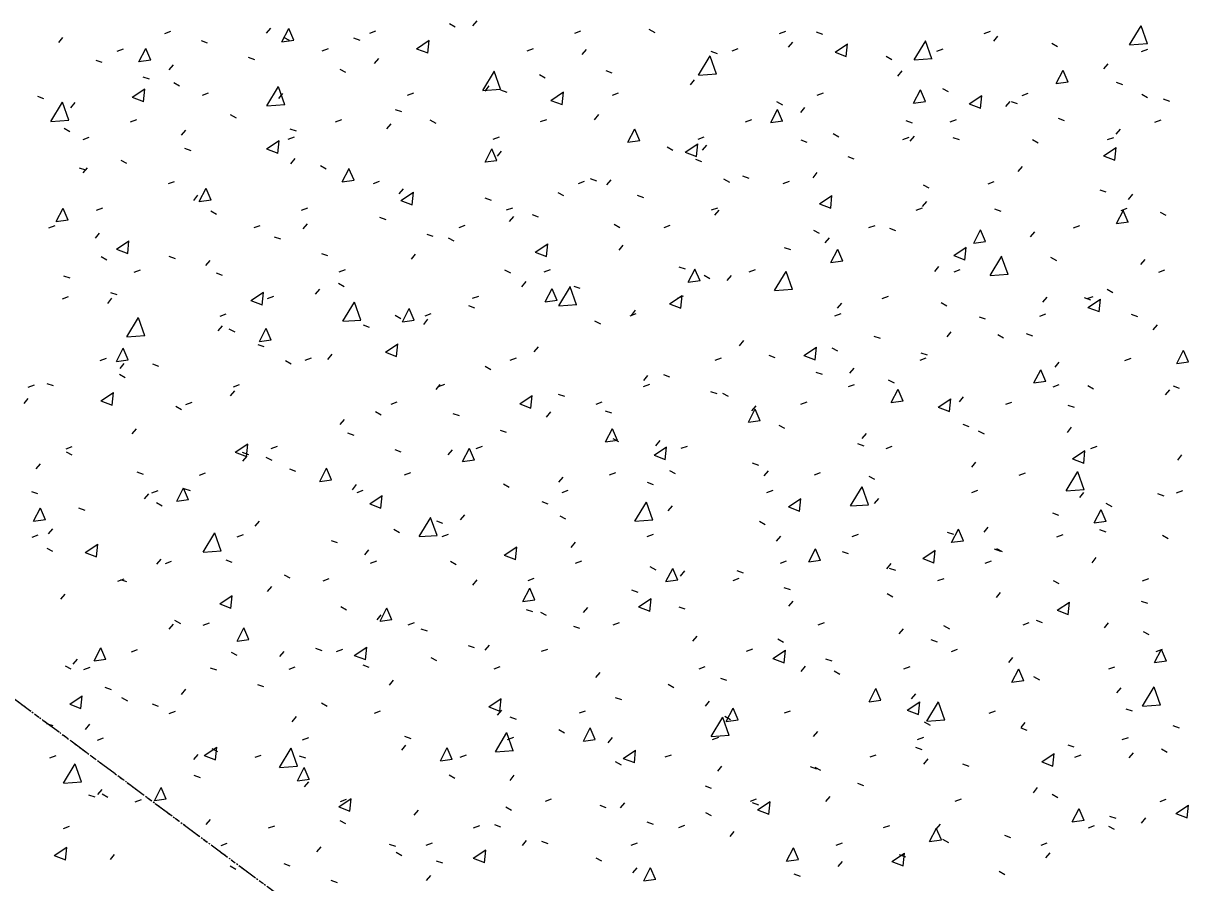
# Model space of a CAD drawing. Header units: centimetres. Extents: x -4512 to 25286, y -2765 to 13485.
# Drawn here: x 21200 to 21274.1, y 10843.9 to 10898.6 of the extents above; entities that cross this region are included whole.
import ezdxf

# ---------------------------------------------------------------- set-up
doc = ezdxf.new("R2010")
doc.units = ezdxf.units.CM
for name, pattern in [('Grundgrenze', [0.9, 0.4, -0.1, 0.1, -0.1, 0.1, -0.1]), ('Rasterlinie', [2.2225, 1.27, -0.3175, 0.3175, -0.3175]), ('Verdeckt 0_5', [0.10584, 0.05292, -0.05292])]:
    doc.linetypes.add(name, pattern=pattern)
for name, color, linetype, lineweight in [('A-ANNO-DIMS', 7, 'Continuous', 5), ('A-ANNO-DIMS-50', 7, 'Continuous', 5), ('A-FLOR', 7, 'Continuous', 9), ('A-FLOR-PATT', 7, 'Continuous', 9), ('S-GRID', 7, 'Continuous', 5)]:
    doc.layers.add(name, color=color, linetype=linetype, lineweight=lineweight)
doc.layers.add('A-DETL', color=251, linetype='Continuous', lineweight=9, true_color=0x4f4f4f)
doc.layers.add('C-PROP-LINE', color=96, linetype='Grundgrenze', lineweight=25, true_color=0x008000)
doc.styles.add('Arial Unicode MS_3', font='ARIALUNI.ttf', dxfattribs={"width": 0.8, "height": 9})
doc.dimstyles.new('M_1_100', dxfattribs={"dimscale": 30.48, "dimtxt": 9.052604, "dimasz": 0.098425, "dimexe": 0.246063, "dimexo": 0.0625, "dimgap": 0.032808, "dimtad": 1, "dimdec": 1, "dimrnd": 0.5, "dimdsep": 46, "dimtxsty": 'Arial Unicode MS_3', "dimblk1": 'OBLIQUE', "dimblk2": 'OBLIQUE', "dimsah": 1, "dimcen": 0.09, "dimazin": 0, "dimtfac": 1, "dimtdec": 4, "dimtix": 1, "dimtmove": 0, "dimatfit": 3, "dimfxl": 0.246063, "dimfxlon": 1, "dimtvp": 1, "dimtolj": 1, "dimtzin": 0, "dimlwd": 13, "dimlwe": 13, "dimarcsym": 2})

# ---------------------------------------------------------------- blocks, each defined once
blk = doc.blocks.new('FP_53-DD - FOK AF 300')
at = {"layer": 'A-FLOR-PATT', "color": 8, "lineweight": 5, "true_color": 0x787878}
for p, q in [((34550.474, 10898.54), (34550.838, 10898.333)), ((34551.958, 10898.397), (34552.228, 10898.72)), ((34532.349, 10897.91), (34532.744, 10898.056)), ((34538.826, 10897.922), (34539.096, 10898.245)), ((34539.811, 10897.377), (34540.25, 10898.224)), ((34540.567, 10897.472), (34540.248, 10898.214)), ((34545.397, 10897.919), (34545.792, 10898.065)), ((34558.439, 10897.921), (34558.833, 10898.067)), ((34563.169, 10898.182), (34563.534, 10897.975)), ((34571.475, 10897.915), (34571.869, 10898.06)), ((34573.81, 10898.005), (34574.206, 10897.864)), ((34584.505, 10897.9), (34584.899, 10898.046)), ((34593.752, 10897.179), (34594.492, 10898.401)), ((34594.892, 10897.245), (34594.489, 10898.388)), ((34525.603, 10897.337), (34525.872, 10897.66)), ((34534.664, 10897.456), (34535.06, 10897.316)), ((34539.811, 10897.379), (34540.569, 10897.484)), ((34539.907, 10897.682), (34540.272, 10897.476)), ((34544.365, 10897.632), (34544.761, 10897.492)), ((34548.382, 10896.94), (34549.177, 10897.471)), ((34549.094, 10896.655), (34549.177, 10897.46)), ((34572.047, 10897.033), (34572.316, 10897.355)), ((34575.013, 10896.723), (34575.807, 10897.253)), ((34575.725, 10896.437), (34575.808, 10897.241)), ((34580.037, 10896.224), (34580.777, 10897.447)), ((34581.177, 10896.291), (34580.774, 10897.434)), ((34585.103, 10897.414), (34585.372, 10897.736)), ((34588.81, 10897.293), (34589.174, 10897.086)), ((34593.752, 10897.18), (34594.895, 10897.259)), ((34529.326, 10896.79), (34529.722, 10896.936)), ((34530.712, 10896.113), (34531.152, 10896.961)), ((34531.468, 10896.209), (34531.149, 10896.951)), ((34537.662, 10896.395), (34538.058, 10896.254)), ((34542.376, 10896.801), (34542.77, 10896.947)), ((34545.709, 10895.997), (34545.979, 10896.32)), ((34548.382, 10896.94), (34549.094, 10896.666)), ((34555.419, 10896.805), (34555.813, 10896.951)), ((34558.924, 10896.57), (34559.193, 10896.893)), ((34566.314, 10895.26), (34567.055, 10896.484)), ((34567.455, 10895.328), (34567.052, 10896.471)), ((34567.114, 10896.777), (34567.51, 10896.636)), ((34568.456, 10896.8), (34568.851, 10896.946)), ((34575.013, 10896.723), (34575.724, 10896.448)), ((34578.257, 10896.455), (34578.622, 10896.247)), ((34580.036, 10896.225), (34581.18, 10896.305)), ((34581.488, 10896.788), (34581.882, 10896.934)), ((34594.514, 10896.768), (34594.908, 10896.914)), ((34527.958, 10896.216), (34528.354, 10896.076)), ((34530.712, 10896.115), (34531.47, 10896.22)), ((34532.636, 10895.591), (34532.905, 10895.914)), ((34543.501, 10895.647), (34543.866, 10895.441)), ((34560.417, 10895.547), (34560.812, 10895.407)), ((34579.008, 10895.201), (34579.277, 10895.523)), ((34589.087, 10894.724), (34589.525, 10895.57)), ((34589.842, 10894.817), (34589.523, 10895.559)), ((34592.122, 10895.651), (34592.391, 10895.973)), ((34530.958, 10895.155), (34531.354, 10895.015)), ((34532.931, 10894.786), (34533.296, 10894.58)), ((34552.585, 10894.287), (34553.327, 10895.511)), ((34553.726, 10894.356), (34553.323, 10895.499)), ((34556.2, 10895.294), (34556.565, 10895.087)), ((34565.803, 10894.64), (34566.072, 10894.962)), ((34566.314, 10895.261), (34567.458, 10895.342)), ((34589.087, 10894.726), (34589.844, 10894.829)), ((34592.9, 10894.809), (34593.295, 10894.668)), ((34530.281, 10893.847), (34531.077, 10894.379)), ((34530.994, 10893.562), (34531.077, 10894.367)), ((34534.752, 10893.978), (34535.147, 10894.124)), ((34538.849, 10893.305), (34539.591, 10894.53)), ((34539.991, 10893.374), (34539.588, 10894.517)), ((34539.606, 10893.771), (34539.875, 10894.094)), ((34547.799, 10893.987), (34548.194, 10894.133)), ((34552.585, 10894.288), (34553.729, 10894.37)), ((34552.738, 10894.246), (34553.007, 10894.569)), ((34553.718, 10894.315), (34554.113, 10894.175)), ((34556.929, 10893.653), (34557.724, 10894.184)), ((34557.641, 10893.368), (34557.724, 10894.172)), ((34560.84, 10893.988), (34561.235, 10894.134)), ((34573.875, 10893.981), (34574.27, 10894.126)), ((34580.004, 10893.481), (34580.442, 10894.327)), ((34580.759, 10893.575), (34580.44, 10894.317)), ((34581.848, 10894.415), (34582.212, 10894.208)), ((34586.905, 10893.966), (34587.299, 10894.111)), ((34594.531, 10894.039), (34594.895, 10893.832)), ((34524.251, 10893.913), (34524.647, 10893.773)), ((34525.107, 10892.314), (34525.849, 10893.54)), ((34526.249, 10892.384), (34525.846, 10893.527)), ((34526.382, 10893.185), (34526.652, 10893.508)), ((34530.281, 10893.847), (34530.993, 10893.574)), ((34538.849, 10893.306), (34539.994, 10893.389)), ((34556.929, 10893.653), (34557.641, 10893.379)), ((34571.292, 10893.573), (34571.657, 10893.366)), ((34580.004, 10893.483), (34580.761, 10893.587)), ((34583.553, 10893.427), (34584.348, 10893.956)), ((34583.553, 10893.427), (34584.265, 10893.152)), ((34584.265, 10893.14), (34584.348, 10893.944)), ((34585.883, 10893.264), (34586.152, 10893.586)), ((34586.208, 10893.588), (34586.603, 10893.447)), ((34595.893, 10893.741), (34596.288, 10893.6)), ((34536.527, 10892.753), (34536.892, 10892.546)), ((34547.017, 10893.081), (34547.412, 10892.94)), ((34559.704, 10892.42), (34559.973, 10892.743)), ((34570.918, 10892.235), (34571.356, 10893.081)), ((34571.673, 10892.329), (34571.354, 10893.071)), ((34572.827, 10892.883), (34573.096, 10893.205)), ((34525.107, 10892.315), (34526.252, 10892.398)), ((34525.954, 10891.888), (34526.319, 10891.681)), ((34530.179, 10892.284), (34530.574, 10892.43)), ((34540.314, 10891.844), (34540.71, 10891.704)), ((34543.228, 10892.296), (34543.623, 10892.442)), ((34546.489, 10891.847), (34546.759, 10892.169)), ((34549.229, 10892.404), (34549.594, 10892.197)), ((34556.272, 10892.3), (34556.666, 10892.445)), ((34561.829, 10890.984), (34562.267, 10891.831)), ((34562.584, 10891.079), (34562.265, 10891.821)), ((34569.309, 10892.296), (34569.704, 10892.441)), ((34570.918, 10892.237), (34571.675, 10892.341)), ((34579.515, 10892.364), (34579.911, 10892.223)), ((34582.341, 10892.284), (34582.735, 10892.429)), ((34589.202, 10892.52), (34589.598, 10892.379)), ((34592.903, 10891.502), (34593.172, 10891.824)), ((34595.367, 10892.264), (34595.761, 10892.41)), ((34527.156, 10891.163), (34527.551, 10891.31)), ((34533.415, 10891.441), (34533.685, 10891.764)), ((34538.833, 10890.567), (34539.629, 10891.098)), ((34539.546, 10890.282), (34539.629, 10891.087)), ((34540.206, 10891.177), (34540.601, 10891.323)), ((34553.251, 10891.183), (34553.646, 10891.329)), ((34561.828, 10890.986), (34562.586, 10891.09)), ((34566.291, 10891.181), (34566.685, 10891.327)), ((34572.821, 10891.138), (34573.216, 10890.997)), ((34574.884, 10891.534), (34575.248, 10891.327)), ((34579.324, 10891.172), (34579.718, 10891.317)), ((34579.789, 10891.051), (34580.058, 10891.373)), ((34582.51, 10891.297), (34582.905, 10891.156)), ((34587.57, 10891.163), (34587.935, 10890.956)), ((34592.352, 10891.154), (34592.746, 10891.299)), ((34533.61, 10890.605), (34534.006, 10890.465)), ((34538.833, 10890.567), (34539.546, 10890.294)), ((34552.736, 10889.73), (34553.175, 10890.577)), ((34553.492, 10889.824), (34553.173, 10890.566)), ((34553.518, 10890.096), (34553.787, 10890.419)), ((34564.325, 10890.688), (34564.69, 10890.481)), ((34565.475, 10890.364), (34566.27, 10890.894)), ((34565.475, 10890.364), (34566.187, 10890.09)), ((34566.187, 10890.078), (34566.27, 10890.883)), ((34566.583, 10890.49), (34566.852, 10890.812)), ((34592.093, 10890.128), (34592.887, 10890.657)), ((34592.804, 10889.842), (34592.887, 10890.646)), ((34529.55, 10889.856), (34529.916, 10889.649)), ((34540.386, 10889.621), (34540.655, 10889.944)), ((34552.736, 10889.731), (34553.494, 10889.836)), ((34566.124, 10889.91), (34566.52, 10889.769)), ((34575.816, 10890.072), (34576.211, 10889.931)), ((34592.093, 10890.129), (34592.804, 10889.854)), ((34526.904, 10889.364), (34527.3, 10889.224)), ((34527.162, 10889.035), (34527.431, 10889.358)), ((34542.257, 10889.512), (34542.622, 10889.305)), ((34543.641, 10888.471), (34544.08, 10889.318)), ((34544.397, 10888.566), (34544.078, 10889.308)), ((34573.608, 10888.734), (34573.877, 10889.056)), ((34586.664, 10889.116), (34586.933, 10889.438)), ((34532.582, 10888.353), (34532.977, 10888.5)), ((34543.641, 10888.473), (34544.399, 10888.578)), ((34545.631, 10888.365), (34546.026, 10888.511)), ((34558.674, 10888.368), (34559.068, 10888.514)), ((34559.426, 10888.679), (34559.822, 10888.539)), ((34560.485, 10888.271), (34560.754, 10888.593)), ((34567.918, 10888.651), (34568.283, 10888.444)), ((34569.12, 10888.845), (34569.516, 10888.704)), ((34571.711, 10888.363), (34572.105, 10888.509)), ((34580.608, 10888.285), (34580.972, 10888.078)), ((34584.742, 10888.351), (34585.137, 10888.496)), ((34534.196, 10887.291), (34534.465, 10887.614)), ((34534.543, 10887.208), (34534.982, 10888.056)), ((34535.299, 10887.304), (34534.98, 10888.045)), ((34547.27, 10887.697), (34547.539, 10888.02)), ((34547.385, 10887.285), (34548.18, 10887.816)), ((34548.097, 10887), (34548.18, 10887.804)), ((34552.726, 10887.446), (34553.122, 10887.306)), ((34557.357, 10887.801), (34557.722, 10887.594)), ((34562.423, 10887.615), (34562.819, 10887.475)), ((34574.02, 10887.073), (34574.814, 10887.603)), ((34574.732, 10886.787), (34574.814, 10887.591)), ((34591.853, 10887.968), (34592.248, 10887.827)), ((34593.685, 10887.354), (34593.953, 10887.676)), ((34525.442, 10885.941), (34525.881, 10886.789)), ((34526.198, 10886.037), (34525.879, 10886.779)), ((34528.009, 10886.659), (34528.404, 10886.805)), ((34534.543, 10887.21), (34535.301, 10887.315)), ((34541.06, 10886.673), (34541.455, 10886.819)), ((34547.385, 10887.285), (34548.097, 10887.011)), ((34554.105, 10886.679), (34554.5, 10886.825)), ((34567.145, 10886.678), (34567.539, 10886.824)), ((34567.364, 10886.341), (34567.633, 10886.663)), ((34574.02, 10887.073), (34574.732, 10886.799)), ((34580.178, 10886.669), (34580.573, 10886.814)), ((34580.57, 10886.903), (34580.839, 10887.225)), ((34585.161, 10886.745), (34585.556, 10886.605)), ((34592.917, 10885.817), (34593.354, 10886.662)), ((34593.206, 10886.651), (34593.6, 10886.797)), ((34593.671, 10885.91), (34593.352, 10886.652)), ((34525.441, 10885.943), (34526.2, 10886.049)), ((34535.282, 10886.617), (34535.647, 10886.41)), ((34546.025, 10886.211), (34546.421, 10886.071)), ((34554.299, 10885.947), (34554.568, 10886.27)), ((34555.724, 10886.383), (34556.12, 10886.243)), ((34592.916, 10885.819), (34593.673, 10885.922)), ((34595.689, 10886.549), (34596.054, 10886.342)), ((34524.985, 10885.538), (34525.38, 10885.684)), ((34527.942, 10884.885), (34528.212, 10885.208)), ((34538.038, 10885.554), (34538.433, 10885.7)), ((34541.167, 10885.472), (34541.436, 10885.794)), ((34549.023, 10885.149), (34549.419, 10885.009)), ((34551.085, 10885.563), (34551.479, 10885.709)), ((34560.95, 10885.766), (34561.315, 10885.559)), ((34564.126, 10885.563), (34564.52, 10885.709)), ((34573.644, 10885.404), (34574.008, 10885.197)), ((34577.161, 10885.556), (34577.555, 10885.701)), ((34578.467, 10885.521), (34578.863, 10885.38)), ((34583.834, 10884.576), (34584.272, 10885.421)), ((34584.589, 10884.669), (34584.27, 10885.411)), ((34587.446, 10884.968), (34587.715, 10885.29)), ((34590.19, 10885.541), (34590.584, 10885.686)), ((34529.282, 10884.19), (34530.078, 10884.721)), ((34529.995, 10883.905), (34530.078, 10884.71)), ((34539.322, 10884.974), (34539.718, 10884.834)), ((34550.386, 10884.912), (34550.751, 10884.705)), ((34555.934, 10884.001), (34556.73, 10884.531)), ((34556.647, 10883.716), (34556.73, 10884.52)), ((34561.266, 10884.122), (34561.535, 10884.445)), ((34574.39, 10884.586), (34574.658, 10884.908)), ((34583.834, 10884.577), (34584.591, 10884.681)), ((34528.306, 10883.719), (34528.671, 10883.513)), ((34529.282, 10884.19), (34529.995, 10883.917)), ((34532.617, 10883.735), (34533.013, 10883.595)), ((34542.321, 10883.913), (34542.717, 10883.773)), ((34548.051, 10883.548), (34548.32, 10883.871)), ((34555.934, 10884.001), (34556.647, 10883.727)), ((34571.772, 10884.294), (34572.168, 10884.154)), ((34574.749, 10883.33), (34575.187, 10884.176)), ((34575.504, 10883.424), (34575.184, 10884.166)), ((34582.563, 10883.78), (34583.357, 10884.309)), ((34582.563, 10883.78), (34583.274, 10883.505)), ((34583.275, 10883.494), (34583.357, 10884.298)), ((34584.875, 10882.512), (34585.615, 10883.734)), ((34586.015, 10882.579), (34585.611, 10883.721)), ((34588.729, 10883.674), (34589.094, 10883.467)), ((34534.977, 10883.142), (34535.246, 10883.465)), ((34565.076, 10883.066), (34565.471, 10882.925)), ((34565.66, 10882.081), (34566.098, 10882.927)), ((34566.415, 10882.175), (34566.096, 10882.917)), ((34574.748, 10883.332), (34575.506, 10883.436)), ((34581.352, 10882.755), (34581.621, 10883.077)), ((34594.467, 10883.206), (34594.736, 10883.528)), ((34525.911, 10882.493), (34526.307, 10882.353)), ((34530.413, 10882.73), (34530.808, 10882.876)), ((34535.617, 10882.674), (34536.013, 10882.535)), ((34543.463, 10882.743), (34543.858, 10882.889)), ((34553.981, 10882.878), (34554.346, 10882.671)), ((34556.508, 10882.749), (34556.903, 10882.895)), ((34565.66, 10882.082), (34566.417, 10882.187)), ((34566.678, 10882.521), (34567.042, 10882.314)), ((34568.146, 10882.193), (34568.415, 10882.515)), ((34569.547, 10882.747), (34569.942, 10882.892)), ((34571.153, 10881.549), (34571.893, 10882.772)), ((34572.294, 10881.617), (34571.89, 10882.759)), ((34582.58, 10882.737), (34582.975, 10882.882)), ((34584.875, 10882.513), (34586.018, 10882.593)), ((34595.608, 10882.719), (34596.002, 10882.864)), ((34528.912, 10881.434), (34529.308, 10881.294)), ((34537.837, 10880.913), (34538.633, 10881.444)), ((34538.55, 10880.628), (34538.633, 10881.433)), ((34541.948, 10881.323), (34542.217, 10881.646)), ((34543.414, 10882.02), (34543.779, 10881.814)), ((34555.081, 10881.799), (34555.35, 10882.121)), ((34556.569, 10880.827), (34557.007, 10881.673)), ((34557.324, 10880.922), (34557.005, 10881.663)), ((34557.425, 10880.577), (34558.166, 10881.801)), ((34558.566, 10880.646), (34558.162, 10881.788)), ((34558.377, 10881.834), (34558.773, 10881.694)), ((34571.153, 10881.55), (34572.297, 10881.631)), ((34592.32, 10881.635), (34592.685, 10881.428)), ((34525.839, 10881.035), (34526.234, 10881.181)), ((34528.724, 10880.737), (34528.993, 10881.06)), ((34537.837, 10880.913), (34538.55, 10880.64)), ((34538.892, 10881.051), (34539.287, 10881.197)), ((34543.69, 10879.596), (34544.431, 10880.82)), ((34544.831, 10879.665), (34544.428, 10880.807)), ((34551.939, 10881.06), (34552.334, 10881.206)), ((34556.568, 10880.829), (34557.326, 10880.933)), ((34564.483, 10880.715), (34565.278, 10881.245)), ((34564.483, 10880.715), (34565.195, 10880.441)), ((34564.98, 10881.061), (34565.375, 10881.207)), ((34565.195, 10880.43), (34565.278, 10881.234)), ((34575.172, 10880.438), (34575.441, 10880.76)), ((34578.016, 10881.054), (34578.41, 10881.199)), ((34581.767, 10880.796), (34582.132, 10880.589)), ((34588.228, 10880.821), (34588.497, 10881.142)), ((34590.867, 10881.107), (34591.263, 10880.966)), ((34591.046, 10881.039), (34591.44, 10881.184)), ((34591.104, 10880.485), (34591.898, 10881.013)), ((34591.816, 10880.199), (34591.898, 10881.002)), ((34535.87, 10879.932), (34536.265, 10880.078)), ((34547.01, 10879.987), (34547.375, 10879.781)), ((34547.474, 10879.569), (34547.913, 10880.416)), ((34548.23, 10879.664), (34547.91, 10880.406)), ((34548.919, 10879.943), (34549.313, 10880.089)), ((34551.677, 10880.601), (34552.073, 10880.461)), ((34557.425, 10880.578), (34558.569, 10880.66)), ((34561.961, 10879.946), (34562.356, 10880.092)), ((34562.048, 10879.975), (34562.317, 10880.297)), ((34574.998, 10879.941), (34575.393, 10880.087)), ((34588.03, 10879.928), (34588.424, 10880.074)), ((34591.104, 10880.485), (34591.816, 10880.21)), ((34593.862, 10880.04), (34594.257, 10879.899)), ((34529.948, 10878.606), (34530.69, 10879.831)), ((34531.09, 10878.676), (34530.686, 10879.818)), ((34535.758, 10878.994), (34536.028, 10879.317)), ((34543.689, 10879.597), (34544.834, 10879.679)), ((34544.975, 10879.365), (34545.371, 10879.225)), ((34547.474, 10879.571), (34548.232, 10879.676)), ((34548.833, 10879.4), (34549.102, 10879.723)), ((34559.71, 10879.635), (34560.075, 10879.428)), ((34584.175, 10879.884), (34584.57, 10879.743)), ((34595.25, 10879.06), (34595.518, 10879.382)), ((34529.948, 10878.607), (34531.093, 10878.69)), ((34536.44, 10879.126), (34536.805, 10878.92)), ((34538.377, 10878.307), (34538.815, 10879.154)), ((34539.133, 10878.403), (34538.813, 10879.144)), ((34577.481, 10878.659), (34577.877, 10878.518)), ((34582.135, 10878.608), (34582.404, 10878.93)), ((34585.359, 10878.758), (34585.724, 10878.551)), ((34587.17, 10878.818), (34587.566, 10878.677)), ((34529.276, 10877.042), (34529.715, 10877.889)), ((34530.032, 10877.137), (34529.713, 10877.879)), ((34538.272, 10878.127), (34538.668, 10877.988)), ((34538.376, 10878.309), (34539.135, 10878.415)), ((34546.391, 10877.634), (34547.186, 10878.165)), ((34547.104, 10877.349), (34547.186, 10878.153)), ((34555.863, 10877.652), (34556.132, 10877.974)), ((34568.929, 10878.046), (34569.198, 10878.368)), ((34573.029, 10877.427), (34573.824, 10877.957)), ((34573.742, 10877.142), (34573.824, 10877.945)), ((34574.804, 10877.916), (34575.168, 10877.709)), ((34596.749, 10876.914), (34597.186, 10877.759)), ((34597.503, 10877.008), (34597.184, 10877.749)), ((34528.244, 10877.107), (34528.64, 10877.253)), ((34529.276, 10877.043), (34530.034, 10877.149)), ((34540.037, 10877.094), (34540.402, 10876.888)), ((34541.297, 10877.123), (34541.692, 10877.269)), ((34542.73, 10877.176), (34542.999, 10877.498)), ((34546.391, 10877.634), (34547.103, 10877.361)), ((34554.343, 10877.131), (34554.738, 10877.277)), ((34567.384, 10877.131), (34567.779, 10877.277)), ((34570.786, 10877.432), (34571.181, 10877.291)), ((34573.03, 10877.427), (34573.742, 10877.153)), ((34580.419, 10877.124), (34580.814, 10877.269)), ((34580.477, 10877.594), (34580.873, 10877.453)), ((34589.011, 10876.675), (34589.28, 10876.996)), ((34593.448, 10877.108), (34593.843, 10877.253)), ((34596.748, 10876.916), (34597.505, 10877.019)), ((34529.506, 10876.589), (34529.775, 10876.912)), ((34531.566, 10876.887), (34531.962, 10876.748)), ((34552.74, 10876.747), (34553.105, 10876.54)), ((34573.782, 10876.368), (34574.178, 10876.227)), ((34575.955, 10876.292), (34576.223, 10876.614)), ((34587.667, 10875.674), (34588.105, 10876.519)), ((34588.422, 10875.767), (34588.102, 10876.509)), ((34523.671, 10875.411), (34524.066, 10875.558)), ((34524.86, 10875.645), (34525.256, 10875.505)), ((34529.464, 10876.229), (34529.829, 10876.023)), ((34536.725, 10875.43), (34537.12, 10875.577)), ((34549.615, 10875.254), (34549.884, 10875.576)), ((34549.774, 10875.441), (34550.169, 10875.587)), ((34562.817, 10875.445), (34563.212, 10875.591)), ((34562.831, 10875.828), (34563.1, 10876.15)), ((34564.088, 10876.202), (34564.484, 10876.062)), ((34575.854, 10875.44), (34576.249, 10875.586)), ((34578.397, 10875.88), (34578.761, 10875.673)), ((34587.667, 10875.676), (34588.424, 10875.779)), ((34588.886, 10875.428), (34589.28, 10875.573)), ((34591.084, 10875.51), (34591.449, 10875.303)), ((34528.287, 10874.537), (34529.083, 10875.068)), ((34529, 10874.252), (34529.083, 10875.057)), ((34536.54, 10874.847), (34536.81, 10875.169)), ((34554.943, 10874.353), (34555.738, 10874.883)), ((34555.656, 10874.068), (34555.738, 10874.872)), ((34557.389, 10874.97), (34557.785, 10874.83)), ((34567.086, 10875.139), (34567.481, 10874.999)), ((34567.838, 10875.033), (34568.203, 10874.827)), ((34578.582, 10874.43), (34579.02, 10875.275)), ((34579.337, 10874.523), (34579.018, 10875.265)), ((34582.918, 10874.463), (34583.187, 10874.784)), ((34596.033, 10874.914), (34596.302, 10875.236)), ((34596.515, 10875.49), (34596.91, 10875.349)), ((34523.398, 10874.359), (34523.668, 10874.681)), ((34528.287, 10874.537), (34529, 10874.264)), ((34533.062, 10874.199), (34533.427, 10873.993)), ((34533.703, 10874.311), (34534.098, 10874.457)), ((34546.753, 10874.324), (34547.148, 10874.47)), ((34554.943, 10874.353), (34555.655, 10874.08)), ((34559.798, 10874.33), (34560.192, 10874.475)), ((34569.495, 10873.181), (34569.932, 10874.027)), ((34569.712, 10873.9), (34569.981, 10874.222)), ((34570.25, 10873.275), (34569.93, 10874.017)), ((34572.837, 10874.327), (34573.231, 10874.473)), ((34578.582, 10874.431), (34579.339, 10874.535)), ((34581.575, 10874.137), (34582.369, 10874.666)), ((34581.575, 10874.137), (34582.287, 10873.863)), ((34582.287, 10873.851), (34582.369, 10874.655)), ((34585.87, 10874.317), (34586.264, 10874.462)), ((34589.824, 10874.269), (34590.219, 10874.128)), ((34543.513, 10873.029), (34543.782, 10873.352)), ((34545.769, 10873.856), (34546.134, 10873.65)), ((34550.689, 10873.736), (34551.085, 10873.596)), ((34556.646, 10873.505), (34556.915, 10873.828)), ((34560.387, 10873.908), (34560.783, 10873.768)), ((34569.494, 10873.183), (34570.252, 10873.287)), ((34530.288, 10872.442), (34530.558, 10872.765)), ((34553.688, 10872.675), (34554.083, 10872.535)), ((34560.404, 10871.928), (34560.842, 10872.774)), ((34561.159, 10872.023), (34560.84, 10872.764)), ((34571.432, 10872.998), (34571.797, 10872.792)), ((34583.131, 10873.046), (34583.526, 10872.905)), ((34584.123, 10872.633), (34584.488, 10872.427)), ((34589.795, 10872.529), (34590.064, 10872.851)), ((34536.844, 10871.263), (34537.64, 10871.794)), ((34543.986, 10872.5), (34544.382, 10872.36)), ((34560.404, 10871.93), (34561.161, 10872.035)), ((34560.871, 10872.148), (34561.236, 10871.942)), ((34563.614, 10871.682), (34563.883, 10872.004)), ((34576.436, 10871.82), (34576.832, 10871.68)), ((34576.738, 10872.146), (34577.007, 10872.468)), ((34526.077, 10871.485), (34526.472, 10871.631)), ((34526.085, 10871.301), (34526.45, 10871.095)), ((34536.844, 10871.263), (34537.557, 10870.99)), ((34537.283, 10871.262), (34537.679, 10871.122)), ((34537.557, 10870.978), (34537.64, 10871.782)), ((34539.131, 10871.503), (34539.526, 10871.65)), ((34546.986, 10871.44), (34547.382, 10871.3)), ((34550.398, 10871.108), (34550.667, 10871.43)), ((34551.31, 10870.672), (34551.748, 10871.518)), ((34552.066, 10870.766), (34551.746, 10871.508)), ((34552.179, 10871.514), (34552.574, 10871.66)), ((34563.493, 10871.07), (34564.288, 10871.6)), ((34563.493, 10871.07), (34564.206, 10870.797)), ((34564.206, 10870.785), (34564.288, 10871.589)), ((34565.222, 10871.517), (34565.616, 10871.662)), ((34578.259, 10871.511), (34578.653, 10871.657)), ((34590.119, 10870.845), (34590.913, 10871.374)), ((34590.831, 10870.559), (34590.913, 10871.362)), ((34591.29, 10871.498), (34591.684, 10871.644)), ((34596.817, 10870.77), (34597.086, 10871.091)), ((34524.181, 10870.212), (34524.451, 10870.535)), ((34537.323, 10870.7), (34537.593, 10871.023)), ((34538.795, 10870.963), (34539.161, 10870.757)), ((34551.31, 10870.673), (34552.068, 10870.778)), ((34569.74, 10870.592), (34570.136, 10870.452)), ((34583.702, 10870.318), (34583.971, 10870.639)), ((34590.119, 10870.845), (34590.831, 10870.571)), ((34530.577, 10870.021), (34530.973, 10869.881)), ((34534.559, 10869.81), (34534.954, 10869.957)), ((34540.283, 10870.202), (34540.679, 10870.062)), ((34542.213, 10869.411), (34542.652, 10870.257)), ((34542.969, 10869.506), (34542.649, 10870.247)), ((34547.61, 10869.824), (34548.004, 10869.97)), ((34557.429, 10869.36), (34557.698, 10869.682)), ((34560.654, 10869.83), (34561.049, 10869.976)), ((34564.466, 10870.115), (34564.831, 10869.908)), ((34570.495, 10869.755), (34570.764, 10870.077)), ((34573.694, 10869.828), (34574.088, 10869.973)), ((34577.16, 10869.754), (34577.525, 10869.548)), ((34586.727, 10869.818), (34587.121, 10869.963)), ((34589.72, 10868.81), (34590.46, 10870.031)), ((34590.86, 10868.877), (34590.456, 10870.018)), ((34531.536, 10868.691), (34531.932, 10868.837)), ((34533.114, 10868.146), (34533.552, 10868.993)), ((34533.87, 10868.241), (34533.55, 10868.983)), ((34533.578, 10868.962), (34533.974, 10868.823)), ((34542.213, 10869.413), (34542.971, 10869.518)), ((34544.296, 10868.884), (34544.565, 10869.206)), ((34544.589, 10868.706), (34544.983, 10868.852)), ((34553.902, 10869.261), (34554.267, 10869.054)), ((34557.635, 10868.714), (34558.03, 10868.86)), ((34563.043, 10869.362), (34563.438, 10869.222)), ((34570.676, 10868.714), (34571.07, 10868.86)), ((34576, 10867.848), (34576.739, 10869.07)), ((34577.14, 10867.916), (34576.736, 10869.057)), ((34583.71, 10868.706), (34584.105, 10868.852)), ((34589.72, 10868.811), (34590.863, 10868.891)), ((34596.739, 10868.691), (34597.133, 10868.836)), ((34523.87, 10868.778), (34524.266, 10868.638)), ((34531.071, 10868.296), (34531.341, 10868.619)), ((34533.113, 10868.148), (34533.872, 10868.253)), ((34545.4, 10867.987), (34546.195, 10868.518)), ((34546.113, 10867.703), (34546.195, 10868.506)), ((34556.343, 10868.13), (34556.739, 10867.99)), ((34562.272, 10866.877), (34563.012, 10868.1)), ((34563.413, 10866.945), (34563.009, 10868.087)), ((34572.042, 10867.785), (34572.837, 10868.315)), ((34572.755, 10867.5), (34572.837, 10868.303)), ((34577.522, 10868.002), (34577.791, 10868.324)), ((34590.579, 10868.385), (34590.848, 10868.706)), ((34595.533, 10868.634), (34595.928, 10868.493)), ((34524.011, 10866.877), (34524.449, 10867.724)), ((34524.767, 10866.973), (34524.447, 10867.714)), ((34526.871, 10867.72), (34527.267, 10867.581)), ((34531.82, 10868.067), (34532.186, 10867.861)), ((34545.4, 10867.987), (34546.113, 10867.714)), ((34564.398, 10867.537), (34564.667, 10867.859)), ((34572.042, 10867.785), (34572.755, 10867.512)), ((34575.999, 10867.849), (34577.143, 10867.93)), ((34588.841, 10867.412), (34589.237, 10867.272)), ((34591.503, 10866.777), (34591.94, 10867.621)), ((34592.258, 10866.87), (34591.938, 10867.611)), ((34592.247, 10868.027), (34592.612, 10867.82)), ((34524.01, 10866.879), (34524.769, 10866.985)), ((34538.107, 10866.555), (34538.376, 10866.878)), ((34548.537, 10865.897), (34549.278, 10867.12)), ((34549.679, 10865.966), (34549.275, 10867.107)), ((34549.642, 10866.895), (34550.038, 10866.755)), ((34551.182, 10866.962), (34551.451, 10867.285)), ((34557.498, 10867.228), (34557.863, 10867.022)), ((34562.271, 10866.878), (34563.416, 10866.96)), ((34570.195, 10866.873), (34570.56, 10866.666)), ((34591.503, 10866.778), (34592.26, 10866.882)), ((34523.91, 10865.864), (34524.305, 10866.011)), ((34524.965, 10866.066), (34525.234, 10866.389)), ((34534.796, 10864.908), (34535.537, 10866.132)), ((34535.938, 10864.978), (34535.534, 10866.119)), ((34536.966, 10865.885), (34537.361, 10866.031)), ((34546.931, 10866.371), (34547.296, 10866.164)), ((34548.537, 10865.898), (34549.682, 10865.98)), ((34550.016, 10865.898), (34550.411, 10866.044)), ((34563.06, 10865.903), (34563.455, 10866.049)), ((34571.28, 10865.611), (34571.549, 10865.933)), ((34576.099, 10865.9), (34576.493, 10866.046)), ((34582.148, 10866.188), (34582.543, 10866.048)), ((34582.419, 10865.533), (34582.857, 10866.378)), ((34583.174, 10865.627), (34582.854, 10866.368)), ((34584.487, 10866.174), (34584.755, 10866.495)), ((34589.132, 10865.89), (34589.526, 10866.035)), ((34591.837, 10866.347), (34592.232, 10866.206)), ((34595.84, 10865.989), (34596.204, 10865.783)), ((34524.843, 10865.169), (34525.209, 10864.964)), ((34527.294, 10864.888), (34528.09, 10865.419)), ((34528.008, 10864.604), (34528.09, 10865.408)), ((34542.939, 10865.658), (34543.335, 10865.518)), ((34553.954, 10864.709), (34554.749, 10865.239)), ((34554.667, 10864.425), (34554.749, 10865.228)), ((34558.214, 10865.215), (34558.483, 10865.537)), ((34573.332, 10864.286), (34573.77, 10865.131)), ((34574.087, 10864.38), (34573.767, 10865.121)), ((34582.419, 10865.535), (34583.176, 10865.639)), ((34585.144, 10865.124), (34585.54, 10864.983)), ((34585.287, 10865.151), (34585.652, 10864.944)), ((34527.294, 10864.888), (34528.008, 10864.615)), ((34531.855, 10864.151), (34532.124, 10864.474)), ((34534.796, 10864.909), (34535.941, 10864.992)), ((34536.235, 10864.419), (34536.631, 10864.279)), ((34545.08, 10864.739), (34545.349, 10865.061)), ((34553.954, 10864.709), (34554.667, 10864.436)), ((34573.332, 10864.287), (34574.089, 10864.391)), ((34575.453, 10864.962), (34575.849, 10864.822)), ((34580.59, 10864.498), (34581.384, 10865.027)), ((34580.59, 10864.499), (34581.302, 10864.225)), ((34581.303, 10864.213), (34581.385, 10865.016)), ((34591.364, 10864.241), (34591.633, 10864.563)), ((34532.393, 10864.191), (34532.788, 10864.338)), ((34545.446, 10864.207), (34545.841, 10864.353)), ((34550.528, 10864.34), (34550.893, 10864.134)), ((34558.493, 10864.216), (34558.887, 10864.361)), ((34563.229, 10863.989), (34563.594, 10863.782)), ((34564.242, 10863.034), (34564.68, 10863.879)), ((34564.998, 10863.128), (34564.678, 10863.869)), ((34565.183, 10863.393), (34565.452, 10863.715)), ((34568.756, 10863.733), (34569.152, 10863.593)), ((34571.533, 10864.216), (34571.928, 10864.361)), ((34578.307, 10863.858), (34578.576, 10864.18)), ((34578.45, 10863.898), (34578.846, 10863.758)), ((34584.568, 10864.208), (34584.963, 10864.354)), ((34529.371, 10863.071), (34529.766, 10863.218)), ((34529.529, 10863.178), (34529.925, 10863.038)), ((34539.958, 10863.478), (34540.323, 10863.272)), ((34542.425, 10863.089), (34542.82, 10863.236)), ((34551.967, 10862.818), (34552.236, 10863.14)), ((34555.473, 10863.1), (34555.867, 10863.246)), ((34564.242, 10863.036), (34565, 10863.14)), ((34568.515, 10863.102), (34568.91, 10863.248)), ((34581.552, 10863.097), (34581.946, 10863.242)), ((34588.88, 10863.115), (34589.245, 10862.908)), ((34594.582, 10863.083), (34594.976, 10863.228)), ((34525.749, 10861.922), (34526.018, 10862.244)), ((34538.891, 10862.411), (34539.16, 10862.733)), ((34555.149, 10861.778), (34555.587, 10862.624)), ((34555.905, 10861.873), (34555.585, 10862.614)), ((34562.058, 10862.503), (34562.454, 10862.363)), ((34571.754, 10862.671), (34572.15, 10862.531)), ((34578.324, 10862.272), (34578.689, 10862.066)), ((34585.272, 10862.03), (34585.541, 10862.352)), ((34535.854, 10861.617), (34536.649, 10862.148)), ((34535.854, 10861.617), (34536.567, 10861.344)), ((34536.567, 10861.333), (34536.65, 10862.136)), ((34543.556, 10861.449), (34543.921, 10861.243)), ((34555.149, 10861.78), (34555.907, 10861.885)), ((34562.507, 10861.429), (34563.302, 10861.959)), ((34562.507, 10861.43), (34563.22, 10861.156)), ((34563.22, 10861.145), (34563.302, 10861.948)), ((34565.057, 10861.441), (34565.453, 10861.301)), ((34572.065, 10861.467), (34572.334, 10861.789)), ((34589.136, 10861.21), (34589.93, 10861.738)), ((34589.849, 10860.924), (34589.93, 10861.727)), ((34594.492, 10861.801), (34594.888, 10861.66)), ((34545.865, 10860.595), (34546.134, 10860.917)), ((34546.053, 10860.518), (34546.491, 10861.364)), ((34546.809, 10860.613), (34546.489, 10861.354)), ((34555.358, 10861.27), (34555.754, 10861.13)), ((34556.26, 10861.102), (34556.626, 10860.896)), ((34558.998, 10861.072), (34559.267, 10861.394)), ((34589.136, 10861.21), (34589.848, 10860.935)), ((34532.64, 10860.007), (34532.909, 10860.33)), ((34532.983, 10860.583), (34533.349, 10860.377)), ((34534.801, 10860.267), (34535.196, 10860.413)), ((34536.954, 10859.254), (34537.392, 10860.101)), ((34537.71, 10859.35), (34537.39, 10860.091)), ((34546.053, 10860.52), (34546.811, 10860.625)), ((34547.853, 10860.283), (34548.248, 10860.429)), ((34548.657, 10860.034), (34549.053, 10859.895)), ((34558.358, 10860.209), (34558.754, 10860.069)), ((34560.899, 10860.29), (34561.294, 10860.436)), ((34573.94, 10860.29), (34574.334, 10860.435)), ((34579.093, 10859.715), (34579.361, 10860.037)), ((34581.919, 10860.238), (34582.284, 10860.031)), ((34586.974, 10860.282), (34587.368, 10860.427)), ((34587.8, 10860.579), (34588.196, 10860.438)), ((34592.15, 10860.099), (34592.419, 10860.42)), ((34536.954, 10859.256), (34537.712, 10859.362)), ((34565.968, 10859.25), (34566.237, 10859.572)), ((34571.36, 10859.391), (34571.725, 10859.185)), ((34581.106, 10859.354), (34581.502, 10859.214)), ((34594.607, 10859.87), (34594.972, 10859.663)), ((34527.852, 10857.986), (34528.29, 10858.833)), ((34528.608, 10858.082), (34528.288, 10858.823)), ((34530.229, 10858.573), (34530.624, 10858.72)), ((34536.582, 10858.555), (34536.948, 10858.349)), ((34539.676, 10858.267), (34539.945, 10858.589)), ((34541.954, 10858.797), (34542.35, 10858.657)), ((34543.283, 10858.592), (34543.678, 10858.738)), ((34544.412, 10858.344), (34545.207, 10858.875)), ((34545.125, 10858.06), (34545.208, 10858.863)), ((34551.657, 10858.975), (34552.053, 10858.835)), ((34552.752, 10858.675), (34553.021, 10858.997)), ((34556.331, 10858.602), (34556.726, 10858.748)), ((34569.374, 10858.605), (34569.768, 10858.751)), ((34571.059, 10858.148), (34571.853, 10858.677)), ((34571.771, 10857.863), (34571.853, 10858.666)), ((34582.411, 10858.6), (34582.805, 10858.745)), ((34595.342, 10857.883), (34595.779, 10858.728)), ((34595.442, 10858.587), (34595.836, 10858.732)), ((34596.097, 10857.977), (34595.777, 10858.718)), ((34526.534, 10857.778), (34526.803, 10858.1)), ((34527.852, 10857.988), (34528.61, 10858.094)), ((34544.412, 10858.344), (34545.125, 10858.072)), ((34544.954, 10857.738), (34545.35, 10857.598)), ((34549.29, 10858.214), (34549.656, 10858.007)), ((34571.059, 10858.148), (34571.771, 10857.874)), ((34574.411, 10858.127), (34574.807, 10857.987)), ((34586.058, 10857.888), (34586.326, 10858.21)), ((34595.342, 10857.885), (34596.099, 10857.988)), ((34526.007, 10857.686), (34526.372, 10857.48)), ((34527.206, 10857.453), (34527.601, 10857.599)), ((34535.249, 10857.557), (34535.645, 10857.418)), ((34540.261, 10857.474), (34540.656, 10857.62)), ((34553.311, 10857.486), (34553.706, 10857.632)), ((34559.784, 10856.929), (34560.053, 10857.251)), ((34566.355, 10857.491), (34566.75, 10857.637)), ((34572.851, 10857.325), (34573.119, 10857.647)), ((34574.956, 10857.358), (34575.321, 10857.152)), ((34579.394, 10857.488), (34579.788, 10857.633)), ((34586.259, 10856.641), (34586.696, 10857.485)), ((34587.014, 10856.734), (34586.694, 10857.475)), ((34587.647, 10856.995), (34588.012, 10856.788)), ((34592.426, 10857.477), (34592.82, 10857.622)), ((34528.542, 10856.315), (34528.939, 10856.176)), ((34538.25, 10856.499), (34538.646, 10856.36)), ((34546.65, 10856.452), (34546.919, 10856.774)), ((34564.394, 10856.508), (34564.759, 10856.302)), ((34567.714, 10856.898), (34568.11, 10856.758)), ((34577.173, 10855.394), (34577.61, 10856.239)), ((34577.928, 10855.488), (34577.608, 10856.229)), ((34586.259, 10856.643), (34587.016, 10856.746)), ((34592.936, 10855.957), (34593.205, 10856.279)), ((34594.573, 10855.118), (34595.312, 10856.338)), ((34595.713, 10855.185), (34595.309, 10856.325)), ((34526.305, 10855.243), (34527.101, 10855.774)), ((34527.019, 10854.959), (34527.101, 10855.763)), ((34529.607, 10855.659), (34529.973, 10855.453)), ((34533.425, 10855.864), (34533.694, 10856.186)), ((34552.969, 10855.07), (34553.764, 10855.6)), ((34553.682, 10854.785), (34553.764, 10855.588)), ((34561.015, 10855.667), (34561.411, 10855.526)), ((34577.173, 10855.396), (34577.93, 10855.5)), ((34579.879, 10855.573), (34580.147, 10855.895)), ((34526.305, 10855.243), (34527.018, 10854.971)), ((34531.544, 10855.258), (34531.941, 10855.119)), ((34532.637, 10854.65), (34533.032, 10854.797)), ((34542.318, 10855.322), (34542.684, 10855.116)), ((34545.691, 10854.668), (34546.086, 10854.814)), ((34552.969, 10855.07), (34553.682, 10854.797)), ((34553.538, 10854.532), (34553.806, 10854.854)), ((34558.739, 10854.678), (34559.134, 10854.824)), ((34566.754, 10855.108), (34567.023, 10855.43)), ((34568.084, 10854.144), (34568.521, 10854.989)), ((34568.839, 10854.238), (34568.519, 10854.979)), ((34571.781, 10854.68), (34572.176, 10854.826)), ((34579.608, 10854.864), (34580.403, 10855.393)), ((34579.608, 10854.864), (34580.321, 10854.59)), ((34580.321, 10854.579), (34580.403, 10855.381)), ((34580.853, 10854.157), (34581.592, 10855.378)), ((34581.994, 10854.224), (34581.589, 10855.365)), ((34584.818, 10854.674), (34585.212, 10854.82)), ((34593.513, 10854.949), (34593.909, 10854.808)), ((34594.573, 10855.119), (34595.716, 10855.199)), ((34524.837, 10854.015), (34525.233, 10853.876)), ((34540.462, 10854.124), (34540.731, 10854.447)), ((34554.315, 10854.433), (34554.711, 10854.293)), ((34567.126, 10853.187), (34567.866, 10854.409)), ((34568.267, 10853.255), (34567.862, 10854.396)), ((34567.991, 10854.476), (34568.356, 10854.27)), ((34568.083, 10854.145), (34568.841, 10854.25)), ((34580.686, 10854.117), (34581.051, 10853.911)), ((34580.853, 10854.158), (34581.996, 10854.239)), ((34586.844, 10853.747), (34587.113, 10854.068)), ((34527.319, 10853.635), (34527.588, 10853.957)), ((34553.392, 10852.208), (34554.132, 10853.43)), ((34554.534, 10852.277), (34554.129, 10853.417)), ((34557.426, 10853.622), (34557.792, 10853.416)), ((34558.991, 10852.889), (34559.429, 10853.734)), ((34559.747, 10852.983), (34559.427, 10853.724)), ((34567.126, 10853.188), (34568.27, 10853.269)), ((34573.637, 10853.183), (34573.906, 10853.505)), ((34586.821, 10853.726), (34587.216, 10853.585)), ((34596.509, 10853.884), (34596.905, 10853.743)), ((34528.064, 10852.956), (34528.459, 10853.103)), ((34541.12, 10852.977), (34541.515, 10853.123)), ((34547.436, 10852.31), (34547.705, 10852.632)), ((34547.613, 10853.197), (34548.009, 10853.057)), ((34554.171, 10852.99), (34554.565, 10853.136)), ((34558.991, 10852.891), (34559.749, 10852.995)), ((34560.57, 10852.787), (34560.839, 10853.109)), ((34567.215, 10852.995), (34567.61, 10853.141)), ((34580.254, 10852.992), (34580.648, 10853.138)), ((34589.818, 10852.662), (34590.213, 10852.521)), ((34593.286, 10852.982), (34593.68, 10853.127)), ((34525.041, 10851.836), (34525.436, 10851.982)), ((34534.211, 10851.722), (34534.48, 10852.044)), ((34534.867, 10851.975), (34535.662, 10852.506)), ((34534.867, 10851.975), (34535.58, 10851.703)), ((34535.345, 10852.428), (34535.71, 10852.223)), ((34535.58, 10851.691), (34535.663, 10852.495)), ((34538.099, 10851.858), (34538.494, 10852.005)), ((34539.652, 10851.22), (34540.392, 10852.443)), ((34540.794, 10851.289), (34540.389, 10852.43)), ((34540.909, 10851.959), (34541.306, 10851.819)), ((34549.896, 10851.63), (34550.334, 10852.476)), ((34550.652, 10851.725), (34550.331, 10852.465)), ((34551.15, 10851.873), (34551.545, 10852.019)), ((34553.392, 10852.209), (34554.537, 10852.291)), ((34561.524, 10851.793), (34562.319, 10852.323)), ((34561.524, 10851.793), (34562.237, 10851.52)), ((34562.237, 10851.508), (34562.319, 10852.311)), ((34564.196, 10851.881), (34564.591, 10852.026)), ((34577.236, 10851.88), (34577.631, 10852.025)), ((34580.127, 10852.5), (34580.522, 10852.36)), ((34588.157, 10851.578), (34588.951, 10852.107)), ((34588.869, 10851.293), (34588.951, 10852.095)), ((34590.271, 10851.872), (34590.665, 10852.017)), ((34593.723, 10851.816), (34593.992, 10852.138)), ((34595.775, 10852.392), (34596.14, 10852.186)), ((34525.905, 10850.222), (34526.646, 10851.446)), ((34527.047, 10850.293), (34526.643, 10851.433)), ((34539.652, 10851.221), (34540.797, 10851.304)), ((34540.798, 10850.367), (34541.236, 10851.213)), ((34541.554, 10850.462), (34541.233, 10851.203)), ((34549.896, 10851.632), (34550.654, 10851.737)), ((34561.024, 10851.592), (34561.389, 10851.386)), ((34567.541, 10850.967), (34567.809, 10851.289)), ((34573.431, 10851.273), (34573.827, 10851.133)), ((34573.722, 10851.238), (34574.088, 10851.031)), ((34580.666, 10851.432), (34580.934, 10851.754)), ((34583.124, 10851.438), (34583.52, 10851.297)), ((34588.157, 10851.578), (34588.869, 10851.304)), ((34525.905, 10850.224), (34527.05, 10850.307)), ((34534.204, 10850.718), (34534.6, 10850.579)), ((34540.797, 10850.369), (34541.556, 10850.474)), ((34541.248, 10849.982), (34541.517, 10850.305)), ((34550.457, 10850.734), (34550.822, 10850.528)), ((34554.324, 10850.391), (34554.593, 10850.713)), ((34528.105, 10849.493), (34528.374, 10849.815)), ((34531.696, 10849.1), (34532.134, 10849.946)), ((34532.453, 10849.196), (34532.132, 10849.936)), ((34566.733, 10850.043), (34567.129, 10849.903)), ((34576.429, 10850.211), (34576.825, 10850.071)), ((34587.632, 10849.606), (34587.9, 10849.928)), ((34527.497, 10849.476), (34527.894, 10849.336)), ((34528.369, 10849.532), (34528.735, 10849.327)), ((34530.474, 10849.035), (34530.869, 10849.181)), ((34531.696, 10849.102), (34532.454, 10849.208)), ((34543.427, 10848.706), (34544.222, 10849.236)), ((34543.53, 10849.055), (34543.925, 10849.201)), ((34544.141, 10848.422), (34544.223, 10849.225)), ((34556.58, 10849.067), (34556.974, 10849.213)), ((34560.034, 10848.811), (34560.43, 10848.671)), ((34561.357, 10848.646), (34561.626, 10848.968)), ((34569.623, 10849.072), (34570.018, 10849.217)), ((34569.732, 10848.982), (34570.128, 10848.842)), ((34570.078, 10848.514), (34570.872, 10849.044)), ((34570.791, 10848.23), (34570.872, 10849.032)), ((34574.424, 10849.042), (34574.693, 10849.364)), ((34582.661, 10849.068), (34583.056, 10849.214)), ((34588.816, 10849.518), (34589.181, 10849.312)), ((34595.694, 10849.057), (34596.088, 10849.202)), ((34596.704, 10848.29), (34597.497, 10848.818)), ((34597.416, 10848.005), (34597.498, 10848.807)), ((34543.427, 10848.706), (34544.141, 10848.433)), ((34548.223, 10848.168), (34548.492, 10848.49)), ((34554.055, 10848.705), (34554.421, 10848.499)), ((34566.757, 10848.355), (34567.123, 10848.149)), ((34570.078, 10848.514), (34570.79, 10848.241)), ((34590.102, 10847.753), (34590.539, 10848.597)), ((34590.857, 10847.846), (34590.537, 10848.587)), ((34592.476, 10848.12), (34592.871, 10847.979)), ((34596.704, 10848.29), (34597.416, 10848.016)), ((34525.901, 10847.34), (34526.296, 10847.486)), ((34534.997, 10847.58), (34535.266, 10847.902)), ((34538.959, 10847.363), (34539.354, 10847.509)), ((34543.485, 10847.843), (34543.851, 10847.638)), ((34552.011, 10847.379), (34552.405, 10847.524)), ((34553.333, 10847.577), (34553.729, 10847.437)), ((34563.034, 10847.751), (34563.43, 10847.611)), ((34565.057, 10847.386), (34565.451, 10847.532)), ((34578.097, 10847.386), (34578.492, 10847.531)), ((34581.017, 10846.507), (34581.454, 10847.351)), ((34581.772, 10846.601), (34581.451, 10847.341)), ((34581.453, 10847.292), (34581.722, 10847.613)), ((34590.102, 10847.754), (34590.859, 10847.858)), ((34591.132, 10847.378), (34591.526, 10847.523)), ((34592.411, 10847.484), (34592.776, 10847.277)), ((34594.511, 10847.676), (34594.78, 10847.998)), ((34568.328, 10846.826), (34568.597, 10847.148)), ((34581.016, 10846.509), (34581.774, 10846.613)), ((34581.855, 10846.641), (34582.22, 10846.435)), ((34585.783, 10846.896), (34586.178, 10846.756)), ((34525.318, 10845.602), (34526.114, 10846.133)), ((34526.032, 10845.319), (34526.114, 10846.122)), ((34535.937, 10846.244), (34536.332, 10846.391)), ((34542.035, 10845.841), (34542.304, 10846.164)), ((34546.631, 10846.34), (34547.027, 10846.201)), ((34548.99, 10846.262), (34549.385, 10846.408)), ((34551.986, 10845.434), (34552.781, 10845.964)), ((34552.7, 10845.15), (34552.781, 10845.953)), ((34555.111, 10846.25), (34555.38, 10846.572)), ((34556.334, 10846.518), (34556.73, 10846.378)), ((34562.038, 10846.271), (34562.433, 10846.417)), ((34571.928, 10845.257), (34572.365, 10846.102)), ((34572.683, 10845.352), (34572.363, 10846.092)), ((34575.08, 10846.273), (34575.474, 10846.419)), ((34588.116, 10846.267), (34588.51, 10846.412)), ((34525.319, 10845.602), (34526.032, 10845.33)), ((34528.892, 10845.352), (34529.161, 10845.674)), ((34539.927, 10845.102), (34540.323, 10844.962)), ((34547.085, 10845.816), (34547.45, 10845.61)), ((34549.632, 10845.282), (34550.028, 10845.142)), ((34551.986, 10845.434), (34552.699, 10845.161)), ((34559.79, 10845.471), (34560.156, 10845.265)), ((34571.928, 10845.259), (34572.685, 10845.363)), ((34575.212, 10844.903), (34575.48, 10845.224)), ((34578.63, 10845.234), (34579.424, 10845.762)), ((34578.63, 10845.234), (34579.342, 10844.96)), ((34579.088, 10845.67), (34579.484, 10845.53)), ((34579.343, 10844.949), (34579.424, 10845.751)), ((34588.42, 10845.467), (34588.688, 10845.788)), ((34536.512, 10844.95), (34536.878, 10844.745)), ((34562.145, 10844.506), (34562.413, 10844.828)), ((34562.837, 10844.004), (34563.274, 10844.848)), ((34563.592, 10844.098), (34563.271, 10844.838)), ((34572.392, 10844.442), (34572.788, 10844.302)), ((34585.451, 10844.609), (34585.816, 10844.402)), ((34542.929, 10844.044), (34543.325, 10843.905)), ((34549.01, 10844.028), (34549.279, 10844.35)), ((34562.836, 10844.005), (34563.594, 10844.11))]:
    blk.add_line(p, q, dxfattribs=at)
blk = doc.blocks.new('Family - ___-3356438-DD - FOK AF 300')
at = {"layer": 'C-PROP-LINE', "color": 1, "true_color": 0xff0000}
blk.add_arc((31751.085, 12946.577), 4399.161, 307.081801, 334.045003, dxfattribs=at)
blk = doc.blocks.new('Family - ___-4252337-DD - FOK AF 300')
at = {"layer": 'C-PROP-LINE', "color": 5, "lineweight": 35, "true_color": 0x0000ff}
blk.add_arc((31751.085, 12946.577), 4399.161, 307.081801, 334.045003, dxfattribs=at)
blk = doc.blocks.new('DIMBLOCK27-DD - FOK AF 300')
at = {"layer": 'A-ANNO-DIMS-50', "lineweight": 13}
for p, q in [((23387.219, 12863.386), (23381.196, 12867.855)), ((23387.219, 12863.386), (23386.908, 12865.485)), ((21152.443, 9850.934), (23387.219, 12863.386)), ((23387.219, 12863.386), (23387.53, 12861.288)), ((23387.219, 12863.386), (23393.243, 12858.918)), ((21152.443, 9850.934), (21146.419, 9855.402)), ((21152.443, 9850.934), (21152.132, 9853.032)), ((21152.443, 9850.934), (21152.754, 9848.835)), ((21152.443, 9850.934), (21158.466, 9846.465))]:
    blk.add_line(p, q, dxfattribs=at)
at = {"layer": 'A-ANNO-DIMS-50', "color": 0, "lineweight": 13, "insert": (22252.254, 11354.753), "char_height": 9, "width": 29.77301, "attachment_point": 1, "rotation": 53.43027, "line_spacing_factor": 1.117605, "style": 'Arial Unicode MS_3'}
blk.add_mtext('3.751', dxfattribs=at)
blk = doc.blocks.new('_Oblique')
at = {"color": 0, "linetype": 'ByBlock', "lineweight": -2}
blk.add_line((-0.5, -0.5), (0.5, 0.5), dxfattribs=at)

msp = doc.modelspace()

# ---------------------------------------------------------------- linework, layer by layer
at = {"layer": 'A-DETL', "color": 7, "linetype": 'Verdeckt 0_5', "lineweight": 5}
msp.add_line((20779.043, 11167.422), (21360.51, 10736.062), dxfattribs=at)
at = {"layer": 'S-GRID', "linetype": 'Rasterlinie'}
msp.add_line((20076.702, 11688.451), (21669.8, 10506.618), dxfattribs=at)

# ---------------------------------------------------------------- block references
at = {"layer": 'A-FLOR', "color": 254, "lineweight": 5, "true_color": 0xcfcfcf}
msp.add_blockref('FP_53-DD - FOK AF 300', (-13323.377, 0), dxfattribs=at)
at = {"layer": 'C-PROP-LINE', "color": 5, "lineweight": 35, "true_color": 0x0000ff}
msp.add_blockref('Family - ___-4252337-DD - FOK AF 300', (-13323.377, 0), dxfattribs=at)
at = {"layer": 'C-PROP-LINE', "color": 1, "true_color": 0xff0000}
msp.add_blockref('Family - ___-3356438-DD - FOK AF 300', (-13323.377, 0), dxfattribs=at)

# ---------------------------------------------------------------- dimensions: what is measured, and where the dimension line sits
at = {"layer": 'A-ANNO-DIMS', "lineweight": 13}
dim = msp.add_linear_dim(base=(23387.219, 12863.386), p1=(21146.419, 9855.402), p2=(23381.196, 12867.855), angle=53.43027, dimstyle='M_1_100', override={"dimpost": '<>', "dimfxl": 3750.879752}, dxfattribs=at)
dim.commit()
dim.dimension.update_dxf_attribs({"geometry": 'DIMBLOCK27-DD - FOK AF 300', "text_midpoint": (22265.335, 11360.496)})

doc.saveas('drawing.dxf')
